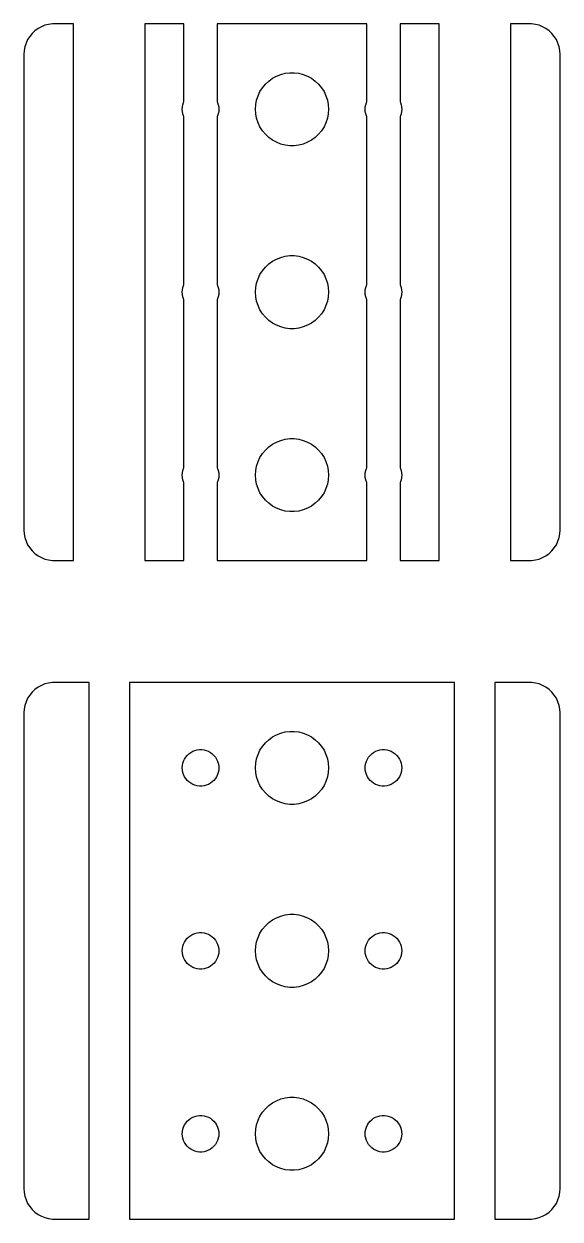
# Model space of a CAD drawing. Header units: metres. Extents: x -22 to 22, y -22 to 724.
# Drawn here: x -22 to 22, y 32 to 130 of the extents above; entities that cross this region are included whole.
import ezdxf

# ---------------------------------------------------------------- set-up
doc = ezdxf.new("R2010")
doc.units = ezdxf.units.M

msp = doc.modelspace()

# ---------------------------------------------------------------- linework, layer by layer
for p, q in [((-21.0936, 129.426), (-21.3224, 129.211)), ((-20.8396, 129.611), (-21.0936, 129.426)), ((-20.5644, 129.762), (-20.8396, 129.611)), ((-20.2725, 129.878), (-20.5644, 129.762)), ((-19.9684, 129.956), (-20.2725, 129.878)), ((-19.657, 129.995), (-19.9684, 129.956)), ((-17.9336, 129.995), (-19.657, 129.995)), ((-17.9336, 86.0049), (-17.9336, 129.995)), ((-8.87216, 129.995), (-12.0664, 129.995)), ((-12.0664, 129.995), (-12.0664, 86.0049)), ((-8.87216, 123.6), (-8.87216, 129.995)), ((6.12782, 129.995), (-6.12782, 129.995)), ((-6.12782, 129.995), (-6.12782, 123.6)), ((6.12782, 123.6), (6.12782, 129.995)), ((12.0664, 129.995), (8.87216, 129.995)), ((8.87216, 129.995), (8.87216, 123.6)), ((12.0664, 86.0049), (12.0664, 129.995)), ((19.657, 129.995), (17.9336, 129.995)), ((17.9336, 129.995), (17.9336, 86.0049)), ((19.9684, 129.956), (19.657, 129.995)), ((20.2725, 129.878), (19.9684, 129.956)), ((20.5644, 129.762), (20.2725, 129.878)), ((20.8396, 129.611), (20.5644, 129.762)), ((21.0936, 129.426), (20.8396, 129.611)), ((21.3224, 129.211), (21.0936, 129.426)), ((-21.8244, 128.42), (-21.9214, 128.122)), ((-21.6908, 128.704), (-21.8244, 128.42)), ((-21.5225, 128.969), (-21.6908, 128.704)), ((-21.3224, 129.211), (-21.5225, 128.969)), ((21.5225, 128.969), (21.3224, 129.211)), ((21.6908, 128.704), (21.5225, 128.969)), ((21.8244, 128.42), (21.6908, 128.704)), ((21.9214, 128.122), (21.8244, 128.42)), ((-21.9803, 127.813), (-22, 127.5)), ((-22, 127.5), (-22, 88.5)), ((-21.9214, 128.122), (-21.9803, 127.813)), ((21.9803, 127.813), (21.9214, 128.122)), ((22, 127.5), (21.9803, 127.813)), ((22, 88.5), (22, 127.5)), ((-1.91226, 125.312), (-1.60747, 125.533)), ((-1.60747, 125.533), (-1.27733, 125.714)), ((-1.27733, 125.714), (-0.927048, 125.853)), ((-0.927048, 125.853), (-0.562134, 125.947)), ((-0.562134, 125.947), (-0.18837, 125.994)), ((-0.18837, 125.994), (0.18837, 125.994)), ((0.18837, 125.994), (0.562134, 125.947)), ((0.562134, 125.947), (0.927048, 125.853)), ((0.927048, 125.853), (1.27733, 125.714)), ((1.27733, 125.714), (1.60747, 125.533)), ((1.60747, 125.533), (1.91226, 125.312)), ((-2.62891, 124.445), (-2.42705, 124.763)), ((-2.42705, 124.763), (-2.1869, 125.054)), ((-2.1869, 125.054), (-1.91226, 125.312)), ((1.91226, 125.312), (2.1869, 125.054)), ((2.1869, 125.054), (2.42705, 124.763)), ((2.42705, 124.763), (2.62891, 124.445)), ((-8.95287, 123.373), (-8.89465, 123.552)), ((-8.89465, 123.552), (-8.87216, 123.6)), ((-6.12782, 123.6), (-6.10533, 123.552)), ((-6.10533, 123.552), (-6.04712, 123.373)), ((-2.97633, 123.376), (-2.90575, 123.746)), ((-2.90575, 123.746), (-2.78932, 124.104)), ((-2.78932, 124.104), (-2.62891, 124.445)), ((2.62891, 124.445), (2.78932, 124.104)), ((2.78932, 124.104), (2.90575, 123.746)), ((2.90575, 123.746), (2.97633, 123.376)), ((6.04712, 123.373), (6.10533, 123.552)), ((6.10533, 123.552), (6.12782, 123.6)), ((8.87216, 123.6), (8.89465, 123.552)), ((8.89465, 123.552), (8.95287, 123.373)), ((-9, 123), (-8.98816, 123.188)), ((-8.98816, 122.812), (-9, 123)), ((-8.98816, 123.188), (-8.95287, 123.373)), ((-8.95287, 122.627), (-8.98816, 122.812)), ((-8.89465, 122.448), (-8.95287, 122.627)), ((-6.04712, 122.627), (-6.10533, 122.448)), ((-6.04712, 123.373), (-6.01183, 123.188)), ((-6.01183, 122.812), (-6.04712, 122.627)), ((-6.01183, 123.188), (-6, 123)), ((-6, 123), (-6.01183, 122.812)), ((-3, 123), (-2.97633, 123.376)), ((-2.97633, 122.624), (-3, 123)), ((-2.90575, 122.254), (-2.97633, 122.624)), ((2.97633, 122.624), (2.90575, 122.254)), ((2.97633, 123.376), (3, 123)), ((3, 123), (2.97633, 122.624)), ((6, 123), (6.01183, 123.188)), ((6.01183, 122.812), (6, 123)), ((6.01183, 123.188), (6.04712, 123.373)), ((6.04712, 122.627), (6.01183, 122.812)), ((6.10533, 122.448), (6.04712, 122.627)), ((8.95287, 122.627), (8.89465, 122.448)), ((8.95287, 123.373), (8.98816, 123.188)), ((8.98816, 122.812), (8.95287, 122.627)), ((8.98816, 123.188), (9, 123)), ((9, 123), (8.98816, 122.812)), ((-8.87216, 122.4), (-8.89465, 122.448)), ((-8.87216, 108.6), (-8.87216, 122.4)), ((-6.10533, 122.448), (-6.12782, 122.4)), ((-6.12782, 122.4), (-6.12782, 108.6)), ((-2.78932, 121.896), (-2.90575, 122.254)), ((-2.62891, 121.555), (-2.78932, 121.896)), ((-2.42705, 121.237), (-2.62891, 121.555)), ((2.62891, 121.555), (2.42705, 121.237)), ((2.78932, 121.896), (2.62891, 121.555)), ((2.90575, 122.254), (2.78932, 121.896)), ((6.12782, 122.4), (6.10533, 122.448)), ((6.12782, 108.6), (6.12782, 122.4)), ((8.89465, 122.448), (8.87216, 122.4)), ((8.87216, 122.4), (8.87216, 108.6)), ((-2.1869, 120.946), (-2.42705, 121.237)), ((-1.91226, 120.688), (-2.1869, 120.946)), ((-1.60747, 120.467), (-1.91226, 120.688)), ((1.91226, 120.688), (1.60747, 120.467)), ((2.1869, 120.946), (1.91226, 120.688)), ((2.42705, 121.237), (2.1869, 120.946)), ((-1.27733, 120.286), (-1.60747, 120.467)), ((-0.927048, 120.147), (-1.27733, 120.286)), ((-0.562134, 120.053), (-0.927048, 120.147)), ((-0.18837, 120.006), (-0.562134, 120.053)), ((0.18837, 120.006), (-0.18837, 120.006)), ((0.562134, 120.053), (0.18837, 120.006)), ((0.927048, 120.147), (0.562134, 120.053)), ((1.27733, 120.286), (0.927048, 120.147)), ((1.60747, 120.467), (1.27733, 120.286)), ((-1.27733, 110.714), (-0.927048, 110.853)), ((-0.927048, 110.853), (-0.562134, 110.947)), ((-0.562134, 110.947), (-0.18837, 110.994)), ((-0.18837, 110.994), (0.18837, 110.994)), ((0.18837, 110.994), (0.562134, 110.947)), ((0.562134, 110.947), (0.927048, 110.853)), ((0.927048, 110.853), (1.27733, 110.714)), ((-2.62891, 109.445), (-2.42705, 109.763)), ((-2.42705, 109.763), (-2.1869, 110.054)), ((-2.1869, 110.054), (-1.91226, 110.312)), ((-1.91226, 110.312), (-1.60747, 110.533)), ((-1.60747, 110.533), (-1.27733, 110.714)), ((1.27733, 110.714), (1.60747, 110.533)), ((1.60747, 110.533), (1.91226, 110.312)), ((1.91226, 110.312), (2.1869, 110.054)), ((2.1869, 110.054), (2.42705, 109.763)), ((2.42705, 109.763), (2.62891, 109.445)), ((-2.90575, 108.746), (-2.78932, 109.104)), ((-2.78932, 109.104), (-2.62891, 109.445)), ((2.62891, 109.445), (2.78932, 109.104)), ((2.78932, 109.104), (2.90575, 108.746)), ((-9, 108), (-8.98816, 108.188)), ((-8.98816, 107.812), (-9, 108)), ((-8.98816, 108.188), (-8.95287, 108.373)), ((-8.95287, 107.627), (-8.98816, 107.812)), ((-8.95287, 108.373), (-8.89465, 108.552)), ((-8.89465, 108.552), (-8.87216, 108.6)), ((-6.12782, 108.6), (-6.10533, 108.552)), ((-6.10533, 108.552), (-6.04712, 108.373)), ((-6.04712, 108.373), (-6.01183, 108.188)), ((-6.01183, 107.812), (-6.04712, 107.627)), ((-6.01183, 108.188), (-6, 108)), ((-6, 108), (-6.01183, 107.812)), ((-3, 108), (-2.97633, 108.376)), ((-2.97633, 107.624), (-3, 108)), ((-2.97633, 108.376), (-2.90575, 108.746)), ((2.90575, 108.746), (2.97633, 108.376)), ((2.97633, 108.376), (3, 108)), ((3, 108), (2.97633, 107.624)), ((6, 108), (6.01183, 108.188)), ((6.01183, 107.812), (6, 108)), ((6.01183, 108.188), (6.04712, 108.373)), ((6.04712, 107.627), (6.01183, 107.812)), ((6.04712, 108.373), (6.10533, 108.552)), ((6.10533, 108.552), (6.12782, 108.6)), ((8.87216, 108.6), (8.89465, 108.552)), ((8.89465, 108.552), (8.95287, 108.373)), ((8.95287, 108.373), (8.98816, 108.188)), ((8.98816, 107.812), (8.95287, 107.627)), ((8.98816, 108.188), (9, 108)), ((9, 108), (8.98816, 107.812)), ((-8.89465, 107.448), (-8.95287, 107.627)), ((-8.87216, 107.4), (-8.89465, 107.448)), ((-8.87216, 93.6), (-8.87216, 107.4)), ((-6.10533, 107.448), (-6.12782, 107.4)), ((-6.12782, 107.4), (-6.12782, 93.6)), ((-6.04712, 107.627), (-6.10533, 107.448)), ((-2.90575, 107.254), (-2.97633, 107.624)), ((-2.78932, 106.896), (-2.90575, 107.254)), ((-2.62891, 106.555), (-2.78932, 106.896)), ((2.78932, 106.896), (2.62891, 106.555)), ((2.90575, 107.254), (2.78932, 106.896)), ((2.97633, 107.624), (2.90575, 107.254)), ((6.10533, 107.448), (6.04712, 107.627)), ((6.12782, 107.4), (6.10533, 107.448)), ((6.12782, 93.6), (6.12782, 107.4)), ((8.89465, 107.448), (8.87216, 107.4)), ((8.87216, 107.4), (8.87216, 93.6)), ((8.95287, 107.627), (8.89465, 107.448)), ((-2.42705, 106.237), (-2.62891, 106.555)), ((-2.1869, 105.946), (-2.42705, 106.237)), ((-1.91226, 105.688), (-2.1869, 105.946)), ((2.1869, 105.946), (1.91226, 105.688)), ((2.42705, 106.237), (2.1869, 105.946)), ((2.62891, 106.555), (2.42705, 106.237)), ((-1.60747, 105.467), (-1.91226, 105.688)), ((-1.27733, 105.286), (-1.60747, 105.467)), ((-0.927048, 105.147), (-1.27733, 105.286)), ((-0.562134, 105.053), (-0.927048, 105.147)), ((-0.18837, 105.006), (-0.562134, 105.053)), ((0.18837, 105.006), (-0.18837, 105.006)), ((0.562134, 105.053), (0.18837, 105.006)), ((0.927048, 105.147), (0.562134, 105.053)), ((1.27733, 105.286), (0.927048, 105.147)), ((1.60747, 105.467), (1.27733, 105.286)), ((1.91226, 105.688), (1.60747, 105.467)), ((-2.42705, 94.7634), (-2.1869, 95.0536)), ((-2.1869, 95.0536), (-1.91226, 95.3116)), ((-1.91226, 95.3116), (-1.60747, 95.533)), ((-1.60747, 95.533), (-1.27733, 95.7145)), ((-1.27733, 95.7145), (-0.927048, 95.8532)), ((-0.927048, 95.8532), (-0.562134, 95.9469)), ((-0.562134, 95.9469), (-0.18837, 95.9941)), ((-0.18837, 95.9941), (0.18837, 95.9941)), ((0.18837, 95.9941), (0.562134, 95.9469)), ((0.562134, 95.9469), (0.927048, 95.8532)), ((0.927048, 95.8532), (1.27733, 95.7145)), ((1.27733, 95.7145), (1.60747, 95.533)), ((1.60747, 95.533), (1.91226, 95.3116)), ((1.91226, 95.3116), (2.1869, 95.0536)), ((2.1869, 95.0536), (2.42705, 94.7634)), ((-2.90575, 93.7461), (-2.78932, 94.1044)), ((-2.78932, 94.1044), (-2.62891, 94.4453)), ((-2.62891, 94.4453), (-2.42705, 94.7634)), ((2.42705, 94.7634), (2.62891, 94.4453)), ((2.62891, 94.4453), (2.78932, 94.1044)), ((2.78932, 94.1044), (2.90575, 93.7461)), ((-9, 93), (-8.98816, 93.188)), ((-8.98816, 93.188), (-8.95287, 93.373)), ((-8.95287, 93.373), (-8.89465, 93.5522)), ((-8.89465, 93.5522), (-8.87216, 93.6)), ((-6.12782, 93.6), (-6.10533, 93.5522)), ((-6.10533, 93.5522), (-6.04712, 93.373)), ((-6.04712, 93.373), (-6.01183, 93.188)), ((-6.01183, 93.188), (-6, 93)), ((-3, 93), (-2.97633, 93.376)), ((-2.97633, 93.376), (-2.90575, 93.7461)), ((2.90575, 93.7461), (2.97633, 93.376)), ((2.97633, 93.376), (3, 93)), ((6, 93), (6.01183, 93.188)), ((6.01183, 93.188), (6.04712, 93.373)), ((6.04712, 93.373), (6.10533, 93.5522)), ((6.10533, 93.5522), (6.12782, 93.6)), ((8.87216, 93.6), (8.89465, 93.5522)), ((8.89465, 93.5522), (8.95287, 93.373)), ((8.95287, 93.373), (8.98816, 93.188)), ((8.98816, 93.188), (9, 93)), ((-8.98816, 92.812), (-9, 93)), ((-8.95287, 92.627), (-8.98816, 92.812)), ((-8.89465, 92.4478), (-8.95287, 92.627)), ((-8.87216, 92.4), (-8.89465, 92.4478)), ((-8.87216, 86.0049), (-8.87216, 92.4)), ((-6.10533, 92.4478), (-6.12782, 92.4)), ((-6.12782, 92.4), (-6.12782, 86.0049)), ((-6.04712, 92.627), (-6.10533, 92.4478)), ((-6.01183, 92.812), (-6.04712, 92.627)), ((-6, 93), (-6.01183, 92.812)), ((-2.97633, 92.624), (-3, 93)), ((-2.90575, 92.2539), (-2.97633, 92.624)), ((-2.78932, 91.8956), (-2.90575, 92.2539)), ((2.90575, 92.2539), (2.78932, 91.8956)), ((2.97633, 92.624), (2.90575, 92.2539)), ((3, 93), (2.97633, 92.624)), ((6.01183, 92.812), (6, 93)), ((6.04712, 92.627), (6.01183, 92.812)), ((6.10533, 92.4478), (6.04712, 92.627)), ((6.12782, 92.4), (6.10533, 92.4478)), ((6.12782, 86.0049), (6.12782, 92.4)), ((8.89465, 92.4478), (8.87216, 92.4)), ((8.87216, 92.4), (8.87216, 86.0049)), ((8.95287, 92.627), (8.89465, 92.4478)), ((8.98816, 92.812), (8.95287, 92.627)), ((9, 93), (8.98816, 92.812)), ((-2.62891, 91.5547), (-2.78932, 91.8956)), ((-2.42705, 91.2366), (-2.62891, 91.5547)), ((-2.1869, 90.9464), (-2.42705, 91.2366)), ((2.42705, 91.2366), (2.1869, 90.9464)), ((2.62891, 91.5547), (2.42705, 91.2366)), ((2.78932, 91.8956), (2.62891, 91.5547)), ((-1.91226, 90.6885), (-2.1869, 90.9464)), ((-1.60747, 90.467), (-1.91226, 90.6885)), ((-1.27733, 90.2855), (-1.60747, 90.467)), ((-0.927048, 90.1468), (-1.27733, 90.2855)), ((1.27733, 90.2855), (0.927048, 90.1468)), ((1.60747, 90.467), (1.27733, 90.2855)), ((1.91226, 90.6885), (1.60747, 90.467)), ((2.1869, 90.9464), (1.91226, 90.6885)), ((-0.562134, 90.0531), (-0.927048, 90.1468)), ((-0.18837, 90.0059), (-0.562134, 90.0531)), ((0.18837, 90.0059), (-0.18837, 90.0059)), ((0.562134, 90.0531), (0.18837, 90.0059)), ((0.927048, 90.1468), (0.562134, 90.0531)), ((-22, 88.5), (-21.9803, 88.1867)), ((21.9803, 88.1867), (22, 88.5)), ((-21.9803, 88.1867), (-21.9214, 87.8783)), ((-21.9214, 87.8783), (-21.8244, 87.5797)), ((-21.8244, 87.5797), (-21.6908, 87.2956)), ((-21.6908, 87.2956), (-21.5225, 87.0305)), ((21.5225, 87.0305), (21.6908, 87.2956)), ((21.6908, 87.2956), (21.8244, 87.5797)), ((21.8244, 87.5797), (21.9214, 87.8783)), ((21.9214, 87.8783), (21.9803, 88.1867)), ((-21.5225, 87.0305), (-21.3224, 86.7886)), ((-21.3224, 86.7886), (-21.0936, 86.5737)), ((-21.0936, 86.5737), (-20.8396, 86.3892)), ((-20.8396, 86.3892), (-20.5644, 86.2379)), ((-20.5644, 86.2379), (-20.2725, 86.1224)), ((20.2725, 86.1224), (20.5644, 86.2379)), ((20.5644, 86.2379), (20.8396, 86.3892)), ((20.8396, 86.3892), (21.0936, 86.5737)), ((21.0936, 86.5737), (21.3224, 86.7886)), ((21.3224, 86.7886), (21.5225, 87.0305)), ((-20.2725, 86.1224), (-19.9684, 86.0443)), ((-19.9684, 86.0443), (-19.657, 86.0049)), ((-19.657, 86.0049), (-17.9336, 86.0049)), ((-12.0664, 86.0049), (-8.87216, 86.0049)), ((-6.12782, 86.0049), (6.12782, 86.0049)), ((8.87216, 86.0049), (12.0664, 86.0049)), ((17.9336, 86.0049), (19.657, 86.0049)), ((19.657, 86.0049), (19.9684, 86.0443)), ((19.9684, 86.0443), (20.2725, 86.1224)), ((-20.8396, 75.6108), (-21.0936, 75.4263)), ((-20.5644, 75.7621), (-20.8396, 75.6108)), ((-20.2725, 75.8776), (-20.5644, 75.7621)), ((-19.9684, 75.9557), (-20.2725, 75.8776)), ((-19.657, 75.9951), (-19.9684, 75.9557)), ((-16.6529, 75.9951), (-19.657, 75.9951)), ((-16.6529, 32.0049), (-16.6529, 75.9951)), ((13.3471, 75.9951), (-13.3471, 75.9951)), ((-13.3471, 75.9951), (-13.3471, 32.0049)), ((13.3471, 32.0049), (13.3471, 75.9951)), ((19.657, 75.9951), (16.6529, 75.9951)), ((16.6529, 75.9951), (16.6529, 32.0049)), ((19.9684, 75.9557), (19.657, 75.9951)), ((20.2725, 75.8776), (19.9684, 75.9557)), ((20.5644, 75.7621), (20.2725, 75.8776)), ((20.8396, 75.6108), (20.5644, 75.7621)), ((21.0936, 75.4263), (20.8396, 75.6108)), ((-21.6908, 74.7044), (-21.8244, 74.4203)), ((-21.5225, 74.9695), (-21.6908, 74.7044)), ((-21.3224, 75.2114), (-21.5225, 74.9695)), ((-21.0936, 75.4263), (-21.3224, 75.2114)), ((21.3224, 75.2114), (21.0936, 75.4263)), ((21.5225, 74.9695), (21.3224, 75.2114)), ((21.6908, 74.7044), (21.5225, 74.9695)), ((21.8244, 74.4203), (21.6908, 74.7044)), ((-21.9803, 73.8133), (-22, 73.5)), ((-22, 73.5), (-22, 34.5)), ((-21.9214, 74.1217), (-21.9803, 73.8133)), ((-21.8244, 74.4203), (-21.9214, 74.1217)), ((21.9214, 74.1217), (21.8244, 74.4203)), ((21.9803, 73.8133), (21.9214, 74.1217)), ((22, 73.5), (21.9803, 73.8133)), ((22, 34.5), (22, 73.5)), ((-1.91226, 71.3115), (-1.60747, 71.533)), ((-1.60747, 71.533), (-1.27733, 71.7145)), ((-1.27733, 71.7145), (-0.927048, 71.8532)), ((-0.927048, 71.8532), (-0.562134, 71.9469)), ((-0.562134, 71.9469), (-0.18837, 71.9941)), ((-0.18837, 71.9941), (0.18837, 71.9941)), ((0.18837, 71.9941), (0.562134, 71.9469)), ((0.562134, 71.9469), (0.927048, 71.8532)), ((0.927048, 71.8532), (1.27733, 71.7145)), ((1.27733, 71.7145), (1.60747, 71.533)), ((1.60747, 71.533), (1.91226, 71.3115)), ((-2.62891, 70.4453), (-2.42705, 70.7634)), ((-2.42705, 70.7634), (-2.1869, 71.0536)), ((-2.1869, 71.0536), (-1.91226, 71.3115)), ((1.91226, 71.3115), (2.1869, 71.0536)), ((2.1869, 71.0536), (2.42705, 70.7634)), ((2.42705, 70.7634), (2.62891, 70.4453)), ((-8.89465, 69.5522), (-8.81445, 69.7226)), ((-8.81445, 69.7226), (-8.71352, 69.8817)), ((-8.71352, 69.8817), (-8.59344, 70.0268)), ((-8.59344, 70.0268), (-8.45613, 70.1558)), ((-8.45613, 70.1558), (-8.30373, 70.2665)), ((-8.30373, 70.2665), (-8.13866, 70.3572)), ((-8.13866, 70.3572), (-7.96352, 70.4266)), ((-7.96352, 70.4266), (-7.78107, 70.4734)), ((-7.78107, 70.4734), (-7.59418, 70.497)), ((-7.59418, 70.497), (-7.40581, 70.497)), ((-7.40581, 70.497), (-7.21892, 70.4734)), ((-7.21892, 70.4734), (-7.03647, 70.4266)), ((-7.03647, 70.4266), (-6.86133, 70.3572)), ((-6.86133, 70.3572), (-6.69626, 70.2665)), ((-6.69626, 70.2665), (-6.54385, 70.1558)), ((-6.54385, 70.1558), (-6.40654, 70.0268)), ((-6.40654, 70.0268), (-6.28647, 69.8817)), ((-6.28647, 69.8817), (-6.18553, 69.7226)), ((-6.18553, 69.7226), (-6.10533, 69.5522)), ((-2.97633, 69.376), (-2.90575, 69.7461)), ((-2.90575, 69.7461), (-2.78932, 70.1044)), ((-2.78932, 70.1044), (-2.62891, 70.4453)), ((2.62891, 70.4453), (2.78932, 70.1044)), ((2.78932, 70.1044), (2.90575, 69.7461)), ((2.90575, 69.7461), (2.97633, 69.376)), ((6.10533, 69.5522), (6.18553, 69.7226)), ((6.18553, 69.7226), (6.28647, 69.8817)), ((6.28647, 69.8817), (6.40654, 70.0268)), ((6.40654, 70.0268), (6.54385, 70.1558)), ((6.54385, 70.1558), (6.69626, 70.2665)), ((6.69626, 70.2665), (6.86133, 70.3572)), ((6.86133, 70.3572), (7.03647, 70.4266)), ((7.03647, 70.4266), (7.21892, 70.4734)), ((7.21892, 70.4734), (7.40581, 70.497)), ((7.40581, 70.497), (7.59418, 70.497)), ((7.59418, 70.497), (7.78107, 70.4734)), ((7.78107, 70.4734), (7.96352, 70.4266)), ((7.96352, 70.4266), (8.13866, 70.3572)), ((8.13866, 70.3572), (8.30373, 70.2665)), ((8.30373, 70.2665), (8.45613, 70.1558)), ((8.45613, 70.1558), (8.59344, 70.0268)), ((8.59344, 70.0268), (8.71352, 69.8817)), ((8.71352, 69.8817), (8.81445, 69.7226)), ((8.81445, 69.7226), (8.89465, 69.5522)), ((-9, 69), (-8.98816, 69.188)), ((-8.98816, 68.812), (-9, 69)), ((-8.98816, 69.188), (-8.95287, 69.373)), ((-8.95287, 68.627), (-8.98816, 68.812)), ((-8.95287, 69.373), (-8.89465, 69.5522)), ((-8.89465, 68.4478), (-8.95287, 68.627)), ((-6.10533, 69.5522), (-6.04712, 69.373)), ((-6.04712, 68.627), (-6.10533, 68.4478)), ((-6.04712, 69.373), (-6.01183, 69.188)), ((-6.01183, 68.812), (-6.04712, 68.627)), ((-6.01183, 69.188), (-6, 69)), ((-6, 69), (-6.01183, 68.812)), ((-3, 69), (-2.97633, 69.376)), ((-2.97633, 68.624), (-3, 69)), ((-2.90575, 68.2539), (-2.97633, 68.624)), ((2.97633, 68.624), (2.90575, 68.2539)), ((2.97633, 69.376), (3, 69)), ((3, 69), (2.97633, 68.624)), ((6, 69), (6.01183, 69.188)), ((6.01183, 68.812), (6, 69)), ((6.01183, 69.188), (6.04712, 69.373)), ((6.04712, 68.627), (6.01183, 68.812)), ((6.04712, 69.373), (6.10533, 69.5522)), ((6.10533, 68.4478), (6.04712, 68.627)), ((8.89465, 69.5522), (8.95287, 69.373)), ((8.95287, 68.627), (8.89465, 68.4478)), ((8.95287, 69.373), (8.98816, 69.188)), ((8.98816, 68.812), (8.95287, 68.627)), ((8.98816, 69.188), (9, 69)), ((9, 69), (8.98816, 68.812)), ((-8.81445, 68.2774), (-8.89465, 68.4478)), ((-8.71352, 68.1183), (-8.81445, 68.2774)), ((-8.59344, 67.9732), (-8.71352, 68.1183)), ((-8.45613, 67.8442), (-8.59344, 67.9732)), ((-8.30373, 67.7335), (-8.45613, 67.8442)), ((-8.13866, 67.6427), (-8.30373, 67.7335)), ((-7.96352, 67.5734), (-8.13866, 67.6427)), ((-6.86133, 67.6427), (-7.03647, 67.5734)), ((-6.69626, 67.7335), (-6.86133, 67.6427)), ((-6.54385, 67.8442), (-6.69626, 67.7335)), ((-6.40654, 67.9732), (-6.54385, 67.8442)), ((-6.28647, 68.1183), (-6.40654, 67.9732)), ((-6.18553, 68.2774), (-6.28647, 68.1183)), ((-6.10533, 68.4478), (-6.18553, 68.2774)), ((-2.78932, 67.8956), (-2.90575, 68.2539)), ((-2.62891, 67.5547), (-2.78932, 67.8956)), ((2.78932, 67.8956), (2.62891, 67.5547)), ((2.90575, 68.2539), (2.78932, 67.8956)), ((6.18553, 68.2774), (6.10533, 68.4478)), ((6.28647, 68.1183), (6.18553, 68.2774)), ((6.40654, 67.9732), (6.28647, 68.1183)), ((6.54385, 67.8442), (6.40654, 67.9732)), ((6.69626, 67.7335), (6.54385, 67.8442)), ((6.86133, 67.6427), (6.69626, 67.7335)), ((7.03647, 67.5734), (6.86133, 67.6427)), ((8.13866, 67.6427), (7.96352, 67.5734)), ((8.30373, 67.7335), (8.13866, 67.6427)), ((8.45613, 67.8442), (8.30373, 67.7335)), ((8.59344, 67.9732), (8.45613, 67.8442)), ((8.71352, 68.1183), (8.59344, 67.9732)), ((8.81445, 68.2774), (8.71352, 68.1183)), ((8.89465, 68.4478), (8.81445, 68.2774)), ((-7.78107, 67.5266), (-7.96352, 67.5734)), ((-7.59418, 67.503), (-7.78107, 67.5266)), ((-7.40581, 67.503), (-7.59418, 67.503)), ((-7.21892, 67.5266), (-7.40581, 67.503)), ((-7.03647, 67.5734), (-7.21892, 67.5266)), ((-2.42705, 67.2366), (-2.62891, 67.5547)), ((-2.1869, 66.9464), (-2.42705, 67.2366)), ((-1.91226, 66.6884), (-2.1869, 66.9464)), ((-1.60747, 66.467), (-1.91226, 66.6884)), ((1.91226, 66.6884), (1.60747, 66.467)), ((2.1869, 66.9464), (1.91226, 66.6884)), ((2.42705, 67.2366), (2.1869, 66.9464)), ((2.62891, 67.5547), (2.42705, 67.2366)), ((7.21892, 67.5266), (7.03647, 67.5734)), ((7.40581, 67.503), (7.21892, 67.5266)), ((7.59418, 67.503), (7.40581, 67.503)), ((7.78107, 67.5266), (7.59418, 67.503)), ((7.96352, 67.5734), (7.78107, 67.5266)), ((-1.27733, 66.2855), (-1.60747, 66.467)), ((-0.927048, 66.1468), (-1.27733, 66.2855)), ((-0.562134, 66.0531), (-0.927048, 66.1468)), ((-0.18837, 66.0059), (-0.562134, 66.0531)), ((0.18837, 66.0059), (-0.18837, 66.0059)), ((0.562134, 66.0531), (0.18837, 66.0059)), ((0.927048, 66.1468), (0.562134, 66.0531)), ((1.27733, 66.2855), (0.927048, 66.1468)), ((1.60747, 66.467), (1.27733, 66.2855)), ((-1.27733, 56.7145), (-0.927048, 56.8532)), ((-0.927048, 56.8532), (-0.562134, 56.9469)), ((-0.562134, 56.9469), (-0.18837, 56.9941)), ((-0.18837, 56.9941), (0.18837, 56.9941)), ((0.18837, 56.9941), (0.562134, 56.9469)), ((0.562134, 56.9469), (0.927048, 56.8532)), ((0.927048, 56.8532), (1.27733, 56.7145)), ((-2.42705, 55.7634), (-2.1869, 56.0536)), ((-2.1869, 56.0536), (-1.91226, 56.3115)), ((-1.91226, 56.3115), (-1.60747, 56.533)), ((-1.60747, 56.533), (-1.27733, 56.7145)), ((1.27733, 56.7145), (1.60747, 56.533)), ((1.60747, 56.533), (1.91226, 56.3115)), ((1.91226, 56.3115), (2.1869, 56.0536)), ((2.1869, 56.0536), (2.42705, 55.7634)), ((-8.81445, 54.7226), (-8.71352, 54.8817)), ((-8.71352, 54.8817), (-8.59344, 55.0268)), ((-8.59344, 55.0268), (-8.45613, 55.1558)), ((-8.45613, 55.1558), (-8.30373, 55.2665)), ((-8.30373, 55.2665), (-8.13866, 55.3572)), ((-8.13866, 55.3572), (-7.96352, 55.4266)), ((-7.96352, 55.4266), (-7.78107, 55.4734)), ((-7.78107, 55.4734), (-7.59418, 55.497)), ((-7.59418, 55.497), (-7.40581, 55.497)), ((-7.40581, 55.497), (-7.21892, 55.4734)), ((-7.21892, 55.4734), (-7.03647, 55.4266)), ((-7.03647, 55.4266), (-6.86133, 55.3572)), ((-6.86133, 55.3572), (-6.69626, 55.2665)), ((-6.69626, 55.2665), (-6.54385, 55.1558)), ((-6.54385, 55.1558), (-6.40654, 55.0268)), ((-6.40654, 55.0268), (-6.28647, 54.8817)), ((-6.28647, 54.8817), (-6.18553, 54.7226)), ((-2.90575, 54.7461), (-2.78932, 55.1044)), ((-2.78932, 55.1044), (-2.62891, 55.4453)), ((-2.62891, 55.4453), (-2.42705, 55.7634)), ((2.42705, 55.7634), (2.62891, 55.4453)), ((2.62891, 55.4453), (2.78932, 55.1044)), ((2.78932, 55.1044), (2.90575, 54.7461)), ((6.18553, 54.7226), (6.28647, 54.8817)), ((6.28647, 54.8817), (6.40654, 55.0268)), ((6.40654, 55.0268), (6.54385, 55.1558)), ((6.54385, 55.1558), (6.69626, 55.2665)), ((6.69626, 55.2665), (6.86133, 55.3572)), ((6.86133, 55.3572), (7.03647, 55.4266)), ((7.03647, 55.4266), (7.21892, 55.4734)), ((7.21892, 55.4734), (7.40581, 55.497)), ((7.40581, 55.497), (7.59418, 55.497)), ((7.59418, 55.497), (7.78107, 55.4734)), ((7.78107, 55.4734), (7.96352, 55.4266)), ((7.96352, 55.4266), (8.13866, 55.3572)), ((8.13866, 55.3572), (8.30373, 55.2665)), ((8.30373, 55.2665), (8.45613, 55.1558)), ((8.45613, 55.1558), (8.59344, 55.0268)), ((8.59344, 55.0268), (8.71352, 54.8817)), ((8.71352, 54.8817), (8.81445, 54.7226)), ((-9, 54), (-8.98816, 54.188)), ((-8.98816, 53.812), (-9, 54)), ((-8.98816, 54.188), (-8.95287, 54.373)), ((-8.95287, 54.373), (-8.89465, 54.5522)), ((-8.89465, 54.5522), (-8.81445, 54.7226)), ((-6.18553, 54.7226), (-6.10533, 54.5522)), ((-6.10533, 54.5522), (-6.04712, 54.373)), ((-6.04712, 54.373), (-6.01183, 54.188)), ((-6.01183, 54.188), (-6, 54)), ((-6, 54), (-6.01183, 53.812)), ((-3, 54), (-2.97633, 54.376)), ((-2.97633, 53.624), (-3, 54)), ((-2.97633, 54.376), (-2.90575, 54.7461)), ((2.90575, 54.7461), (2.97633, 54.376)), ((2.97633, 54.376), (3, 54)), ((3, 54), (2.97633, 53.624)), ((6, 54), (6.01183, 54.188)), ((6.01183, 53.812), (6, 54)), ((6.01183, 54.188), (6.04712, 54.373)), ((6.04712, 54.373), (6.10533, 54.5522)), ((6.10533, 54.5522), (6.18553, 54.7226)), ((8.81445, 54.7226), (8.89465, 54.5522)), ((8.89465, 54.5522), (8.95287, 54.373)), ((8.95287, 54.373), (8.98816, 54.188)), ((8.98816, 54.188), (9, 54)), ((9, 54), (8.98816, 53.812)), ((-8.95287, 53.627), (-8.98816, 53.812)), ((-8.89465, 53.4478), (-8.95287, 53.627)), ((-8.81445, 53.2774), (-8.89465, 53.4478)), ((-8.71352, 53.1183), (-8.81445, 53.2774)), ((-8.59344, 52.9732), (-8.71352, 53.1183)), ((-8.45613, 52.8442), (-8.59344, 52.9732)), ((-6.40654, 52.9732), (-6.54385, 52.8442)), ((-6.28647, 53.1183), (-6.40654, 52.9732)), ((-6.18553, 53.2774), (-6.28647, 53.1183)), ((-6.10533, 53.4478), (-6.18553, 53.2774)), ((-6.04712, 53.627), (-6.10533, 53.4478)), ((-6.01183, 53.812), (-6.04712, 53.627)), ((-2.90575, 53.2539), (-2.97633, 53.624)), ((-2.78932, 52.8956), (-2.90575, 53.2539)), ((2.90575, 53.2539), (2.78932, 52.8956)), ((2.97633, 53.624), (2.90575, 53.2539)), ((6.04712, 53.627), (6.01183, 53.812)), ((6.10533, 53.4478), (6.04712, 53.627)), ((6.18553, 53.2774), (6.10533, 53.4478)), ((6.28647, 53.1183), (6.18553, 53.2774)), ((6.40654, 52.9732), (6.28647, 53.1183)), ((6.54385, 52.8442), (6.40654, 52.9732)), ((8.59344, 52.9732), (8.45613, 52.8442)), ((8.71352, 53.1183), (8.59344, 52.9732)), ((8.81445, 53.2774), (8.71352, 53.1183)), ((8.89465, 53.4478), (8.81445, 53.2774)), ((8.95287, 53.627), (8.89465, 53.4478)), ((8.98816, 53.812), (8.95287, 53.627)), ((-8.30373, 52.7335), (-8.45613, 52.8442)), ((-8.13866, 52.6428), (-8.30373, 52.7335)), ((-7.96352, 52.5734), (-8.13866, 52.6428)), ((-7.78107, 52.5266), (-7.96352, 52.5734)), ((-7.59418, 52.503), (-7.78107, 52.5266)), ((-7.40581, 52.503), (-7.59418, 52.503)), ((-7.21892, 52.5266), (-7.40581, 52.503)), ((-7.03647, 52.5734), (-7.21892, 52.5266)), ((-6.86133, 52.6428), (-7.03647, 52.5734)), ((-6.69626, 52.7335), (-6.86133, 52.6428)), ((-6.54385, 52.8442), (-6.69626, 52.7335)), ((-2.62891, 52.5547), (-2.78932, 52.8956)), ((-2.42705, 52.2366), (-2.62891, 52.5547)), ((-2.1869, 51.9464), (-2.42705, 52.2366)), ((-1.91226, 51.6885), (-2.1869, 51.9464)), ((2.1869, 51.9464), (1.91226, 51.6885)), ((2.42705, 52.2366), (2.1869, 51.9464)), ((2.62891, 52.5547), (2.42705, 52.2366)), ((2.78932, 52.8956), (2.62891, 52.5547)), ((6.69626, 52.7335), (6.54385, 52.8442)), ((6.86133, 52.6428), (6.69626, 52.7335)), ((7.03647, 52.5734), (6.86133, 52.6428)), ((7.21892, 52.5266), (7.03647, 52.5734)), ((7.40581, 52.503), (7.21892, 52.5266)), ((7.59418, 52.503), (7.40581, 52.503)), ((7.78107, 52.5266), (7.59418, 52.503)), ((7.96352, 52.5734), (7.78107, 52.5266)), ((8.13866, 52.6428), (7.96352, 52.5734)), ((8.30373, 52.7335), (8.13866, 52.6428)), ((8.45613, 52.8442), (8.30373, 52.7335)), ((-1.60747, 51.467), (-1.91226, 51.6885)), ((-1.27733, 51.2855), (-1.60747, 51.467)), ((-0.927048, 51.1468), (-1.27733, 51.2855)), ((-0.562134, 51.0531), (-0.927048, 51.1468)), ((-0.18837, 51.0059), (-0.562134, 51.0531)), ((0.18837, 51.0059), (-0.18837, 51.0059)), ((0.562134, 51.0531), (0.18837, 51.0059)), ((0.927048, 51.1468), (0.562134, 51.0531)), ((1.27733, 51.2855), (0.927048, 51.1468)), ((1.60747, 51.467), (1.27733, 51.2855)), ((1.91226, 51.6885), (1.60747, 51.467)), ((-2.1869, 41.0536), (-1.91226, 41.3116)), ((-1.91226, 41.3116), (-1.60747, 41.533)), ((-1.60747, 41.533), (-1.27733, 41.7145)), ((-1.27733, 41.7145), (-0.927048, 41.8532)), ((-0.927048, 41.8532), (-0.562134, 41.9469)), ((-0.562134, 41.9469), (-0.18837, 41.9941)), ((-0.18837, 41.9941), (0.18837, 41.9941)), ((0.18837, 41.9941), (0.562134, 41.9469)), ((0.562134, 41.9469), (0.927048, 41.8532)), ((0.927048, 41.8532), (1.27733, 41.7145)), ((1.27733, 41.7145), (1.60747, 41.533)), ((1.60747, 41.533), (1.91226, 41.3116)), ((1.91226, 41.3116), (2.1869, 41.0536)), ((-8.45613, 40.1558), (-8.30373, 40.2665)), ((-8.30373, 40.2665), (-8.13866, 40.3573)), ((-8.13866, 40.3573), (-7.96352, 40.4266)), ((-7.96352, 40.4266), (-7.78107, 40.4734)), ((-7.78107, 40.4734), (-7.59418, 40.497)), ((-7.59418, 40.497), (-7.40581, 40.497)), ((-7.40581, 40.497), (-7.21892, 40.4734)), ((-7.21892, 40.4734), (-7.03647, 40.4266)), ((-7.03647, 40.4266), (-6.86133, 40.3573)), ((-6.86133, 40.3573), (-6.69626, 40.2665)), ((-6.69626, 40.2665), (-6.54385, 40.1558)), ((-2.78932, 40.1044), (-2.62891, 40.4453)), ((-2.62891, 40.4453), (-2.42705, 40.7634)), ((-2.42705, 40.7634), (-2.1869, 41.0536)), ((2.1869, 41.0536), (2.42705, 40.7634)), ((2.42705, 40.7634), (2.62891, 40.4453)), ((2.62891, 40.4453), (2.78932, 40.1044)), ((6.54385, 40.1558), (6.69626, 40.2665)), ((6.69626, 40.2665), (6.86133, 40.3573)), ((6.86133, 40.3573), (7.03647, 40.4266)), ((7.03647, 40.4266), (7.21892, 40.4734)), ((7.21892, 40.4734), (7.40581, 40.497)), ((7.40581, 40.497), (7.59418, 40.497)), ((7.59418, 40.497), (7.78107, 40.4734)), ((7.78107, 40.4734), (7.96352, 40.4266)), ((7.96352, 40.4266), (8.13866, 40.3573)), ((8.13866, 40.3573), (8.30373, 40.2665)), ((8.30373, 40.2665), (8.45613, 40.1558)), ((-8.98816, 39.188), (-8.95287, 39.373)), ((-8.95287, 39.373), (-8.89465, 39.5522)), ((-8.89465, 39.5522), (-8.81445, 39.7226)), ((-8.81445, 39.7226), (-8.71352, 39.8817)), ((-8.71352, 39.8817), (-8.59344, 40.0268)), ((-8.59344, 40.0268), (-8.45613, 40.1558)), ((-6.54385, 40.1558), (-6.40654, 40.0268)), ((-6.40654, 40.0268), (-6.28647, 39.8817)), ((-6.28647, 39.8817), (-6.18553, 39.7226)), ((-6.18553, 39.7226), (-6.10533, 39.5522)), ((-6.10533, 39.5522), (-6.04712, 39.373)), ((-6.04712, 39.373), (-6.01183, 39.188)), ((-3, 39), (-2.97633, 39.376)), ((-2.97633, 39.376), (-2.90575, 39.7461)), ((-2.90575, 39.7461), (-2.78932, 40.1044)), ((2.78932, 40.1044), (2.90575, 39.7461)), ((2.90575, 39.7461), (2.97633, 39.376)), ((2.97633, 39.376), (3, 39)), ((6.01183, 39.188), (6.04712, 39.373)), ((6.04712, 39.373), (6.10533, 39.5522)), ((6.10533, 39.5522), (6.18553, 39.7226)), ((6.18553, 39.7226), (6.28647, 39.8817)), ((6.28647, 39.8817), (6.40654, 40.0268)), ((6.40654, 40.0268), (6.54385, 40.1558)), ((8.45613, 40.1558), (8.59344, 40.0268)), ((8.59344, 40.0268), (8.71352, 39.8817)), ((8.71352, 39.8817), (8.81445, 39.7226)), ((8.81445, 39.7226), (8.89465, 39.5522)), ((8.89465, 39.5522), (8.95287, 39.373)), ((8.95287, 39.373), (8.98816, 39.188)), ((-9, 39), (-8.98816, 39.188)), ((-8.98816, 38.812), (-9, 39)), ((-8.95287, 38.627), (-8.98816, 38.812)), ((-8.89465, 38.4478), (-8.95287, 38.627)), ((-8.81445, 38.2774), (-8.89465, 38.4478)), ((-8.71352, 38.1183), (-8.81445, 38.2774)), ((-6.18553, 38.2774), (-6.28647, 38.1183)), ((-6.10533, 38.4478), (-6.18553, 38.2774)), ((-6.04712, 38.627), (-6.10533, 38.4478)), ((-6.01183, 38.812), (-6.04712, 38.627)), ((-6.01183, 39.188), (-6, 39)), ((-6, 39), (-6.01183, 38.812)), ((-2.97633, 38.624), (-3, 39)), ((-2.90575, 38.2539), (-2.97633, 38.624)), ((-2.78932, 37.8956), (-2.90575, 38.2539)), ((2.90575, 38.2539), (2.78932, 37.8956)), ((2.97633, 38.624), (2.90575, 38.2539)), ((3, 39), (2.97633, 38.624)), ((6, 39), (6.01183, 39.188)), ((6.01183, 38.812), (6, 39)), ((6.04712, 38.627), (6.01183, 38.812)), ((6.10533, 38.4478), (6.04712, 38.627)), ((6.18553, 38.2774), (6.10533, 38.4478)), ((6.28647, 38.1183), (6.18553, 38.2774)), ((8.81445, 38.2774), (8.71352, 38.1183)), ((8.89465, 38.4478), (8.81445, 38.2774)), ((8.95287, 38.627), (8.89465, 38.4478)), ((8.98816, 38.812), (8.95287, 38.627)), ((8.98816, 39.188), (9, 39)), ((9, 39), (8.98816, 38.812)), ((-8.59344, 37.9732), (-8.71352, 38.1183)), ((-8.45613, 37.8442), (-8.59344, 37.9732)), ((-8.30373, 37.7335), (-8.45613, 37.8442)), ((-8.13866, 37.6428), (-8.30373, 37.7335)), ((-7.96352, 37.5734), (-8.13866, 37.6428)), ((-7.78107, 37.5266), (-7.96352, 37.5734)), ((-7.59418, 37.503), (-7.78107, 37.5266)), ((-7.40581, 37.503), (-7.59418, 37.503)), ((-7.21892, 37.5266), (-7.40581, 37.503)), ((-7.03647, 37.5734), (-7.21892, 37.5266)), ((-6.86133, 37.6428), (-7.03647, 37.5734)), ((-6.69626, 37.7335), (-6.86133, 37.6428)), ((-6.54385, 37.8442), (-6.69626, 37.7335)), ((-6.40654, 37.9732), (-6.54385, 37.8442)), ((-6.28647, 38.1183), (-6.40654, 37.9732)), ((-2.62891, 37.5547), (-2.78932, 37.8956)), ((-2.42705, 37.2366), (-2.62891, 37.5547)), ((-2.1869, 36.9464), (-2.42705, 37.2366)), ((2.42705, 37.2366), (2.1869, 36.9464)), ((2.62891, 37.5547), (2.42705, 37.2366)), ((2.78932, 37.8956), (2.62891, 37.5547)), ((6.40654, 37.9732), (6.28647, 38.1183)), ((6.54385, 37.8442), (6.40654, 37.9732)), ((6.69626, 37.7335), (6.54385, 37.8442)), ((6.86133, 37.6428), (6.69626, 37.7335)), ((7.03647, 37.5734), (6.86133, 37.6428)), ((7.21892, 37.5266), (7.03647, 37.5734)), ((7.40581, 37.503), (7.21892, 37.5266)), ((7.59418, 37.503), (7.40581, 37.503)), ((7.78107, 37.5266), (7.59418, 37.503)), ((7.96352, 37.5734), (7.78107, 37.5266)), ((8.13866, 37.6428), (7.96352, 37.5734)), ((8.30373, 37.7335), (8.13866, 37.6428)), ((8.45613, 37.8442), (8.30373, 37.7335)), ((8.59344, 37.9732), (8.45613, 37.8442)), ((8.71352, 38.1183), (8.59344, 37.9732)), ((-1.91226, 36.6885), (-2.1869, 36.9464)), ((-1.60747, 36.467), (-1.91226, 36.6885)), ((-1.27733, 36.2855), (-1.60747, 36.467)), ((-0.927048, 36.1468), (-1.27733, 36.2855)), ((1.27733, 36.2855), (0.927048, 36.1468)), ((1.60747, 36.467), (1.27733, 36.2855)), ((1.91226, 36.6885), (1.60747, 36.467)), ((2.1869, 36.9464), (1.91226, 36.6885)), ((-0.562134, 36.0531), (-0.927048, 36.1468)), ((-0.18837, 36.0059), (-0.562134, 36.0531)), ((0.18837, 36.0059), (-0.18837, 36.0059)), ((0.562134, 36.0531), (0.18837, 36.0059)), ((0.927048, 36.1468), (0.562134, 36.0531)), ((-22, 34.5), (-21.9803, 34.1867)), ((21.9803, 34.1867), (22, 34.5)), ((-21.9803, 34.1867), (-21.9214, 33.8783)), ((-21.9214, 33.8783), (-21.8244, 33.5797)), ((-21.8244, 33.5797), (-21.6908, 33.2956)), ((21.6908, 33.2956), (21.8244, 33.5797)), ((21.8244, 33.5797), (21.9214, 33.8783)), ((21.9214, 33.8783), (21.9803, 34.1867)), ((-21.6908, 33.2956), (-21.5225, 33.0305)), ((-21.5225, 33.0305), (-21.3224, 32.7886)), ((-21.3224, 32.7886), (-21.0936, 32.5737)), ((-21.0936, 32.5737), (-20.8396, 32.3892)), ((-20.8396, 32.3892), (-20.5644, 32.2379)), ((20.5644, 32.2379), (20.8396, 32.3892)), ((20.8396, 32.3892), (21.0936, 32.5737)), ((21.0936, 32.5737), (21.3224, 32.7886)), ((21.3224, 32.7886), (21.5225, 33.0305)), ((21.5225, 33.0305), (21.6908, 33.2956)), ((-20.5644, 32.2379), (-20.2725, 32.1224)), ((-20.2725, 32.1224), (-19.9684, 32.0443)), ((-19.9684, 32.0443), (-19.657, 32.0049)), ((-19.657, 32.0049), (-16.6529, 32.0049)), ((-13.3471, 32.0049), (13.3471, 32.0049)), ((16.6529, 32.0049), (19.657, 32.0049)), ((19.657, 32.0049), (19.9684, 32.0443)), ((19.9684, 32.0443), (20.2725, 32.1224)), ((20.2725, 32.1224), (20.5644, 32.2379))]:
    msp.add_line(p, q)

doc.saveas('drawing.dxf')
